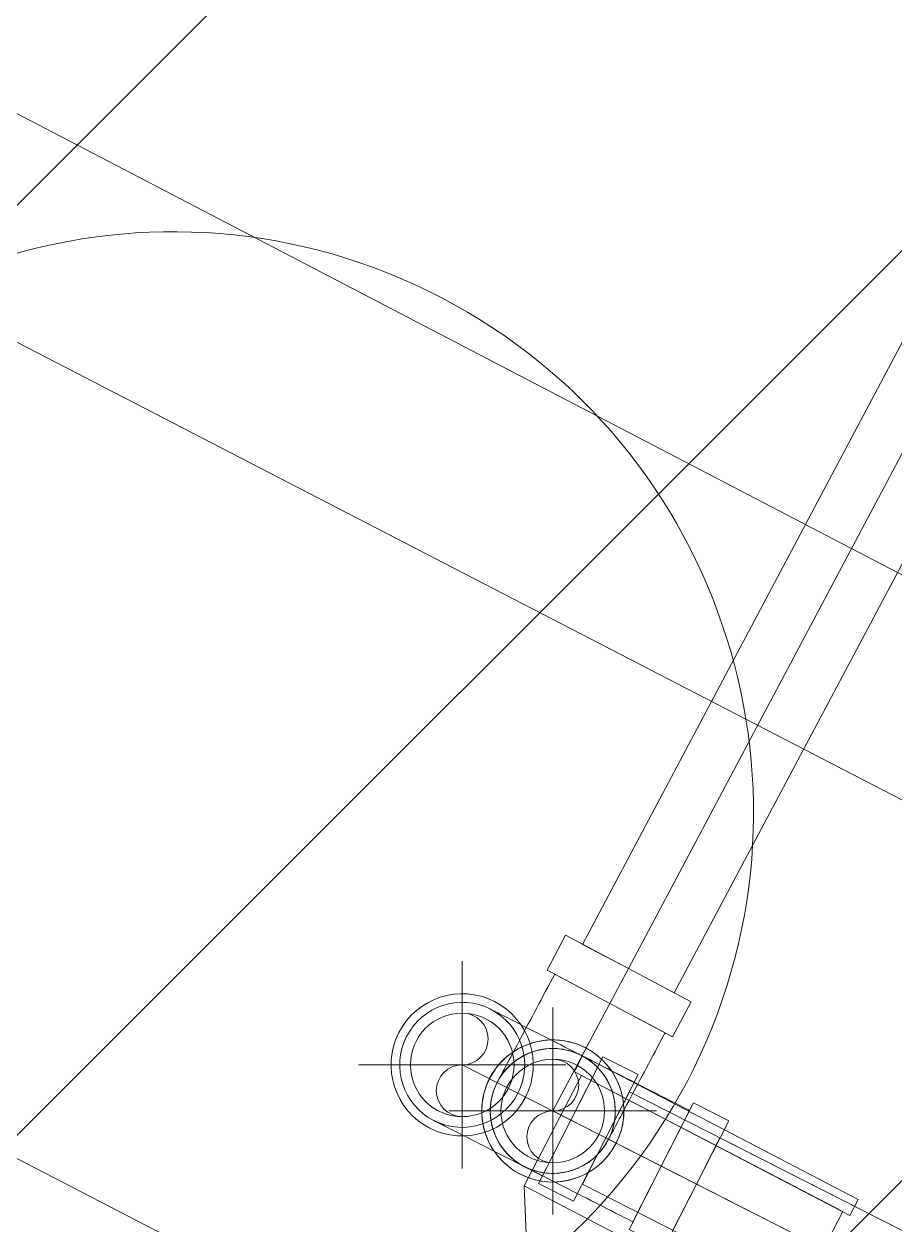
# Model space of a CAD drawing. Header units: metres. Extents: x -207 to 292, y -187 to 169.
# Drawn here: x -47.837 to -47.416, y -119.725 to -119.146 of the extents above; entities that cross this region are included whole.
import ezdxf

# ---------------------------------------------------------------- set-up
doc = ezdxf.new("R2010")
doc.units = ezdxf.units.M
for name, color, linetype, lineweight in [('A-ROOF-PATT', 7, 'Continuous', 9), ('M-EQPM', 7, 'Continuous', 9), ('P-PIPE', 7, 'Continuous', 9), ('P-PIPE-CNTR', 7, 'Continuous', 9)]:
    doc.layers.add(name, color=color, linetype=linetype, lineweight=lineweight)
doc.layers.add('PR10-ARQ-PL-001-Emplazamiento-C-1_dwg', color=7, linetype='Continuous', lineweight=9, true_color=0x767676)

# ---------------------------------------------------------------- blocks, each defined once
blk = doc.blocks.new('Bomba Centrifuga - Horizontal - Bomba Centrifuga - Horizontal-2291615-PLANTA EMPLAZAMIENTO ACTUALIZADO')
at = {"layer": 'M-EQPM'}
for p, q in [((-0.075, 0.32502), (-0.075, 0.31644)), ((0.075, 0.32502), (-0.075, 0.32502)), ((0.075, 0.32502), (-0.075, 0.32502)), ((0.075, 0.31644), (0.075, 0.32502)), ((-0.075, 0.31644), (0.075, 0.31644)), ((-0.075, 0.31644), (0.075, 0.31644)), ((-0.0711, 0.31644), (-0.0711, 0.25644)), ((0.0711, 0.31644), (-0.0711, 0.31644)), ((0.0711, 0.31644), (-0.0711, 0.31644)), ((0.0711, 0.25644), (0.0711, 0.31644)), ((-0.0711, 0.25644), (-0.0361, 0.19582)), ((-0.0711, 0.25644), (0.0711, 0.25644)), ((-0.0711, 0.25644), (0.0711, 0.25644))]:
    blk.add_line(p, q, dxfattribs=at)
blk = doc.blocks.new('M-Estanque - M-Estanque-2293222-PLANTA EMPLAZAMIENTO ACTUALIZADO')
at = {"layer": 'M-EQPM'}
for p, q in [((0, 0), (1.14174, 0)), ((1.14174, 0), (0, 0))]:
    blk.add_line(p, q, dxfattribs=at)
for start, end in [(360, 180), (0, 180), (180, 360), (180, 360)]:
    blk.add_arc((0.63186, -0.26423), 0.28017, start, end, dxfattribs=at)
blk = doc.blocks.new('Plastico - Codo - PL - Codo-2303205-PLANTA EMPLAZAMIENTO ACTUALIZADO')
at = {"layer": 'P-PIPE'}
for p, q in [((-47.55734, -119.64437), (-47.5729, -119.67495)), ((-47.54036, -119.65301), (-47.55734, -119.64437)), ((-47.55922, -119.64807), (-47.5729, -119.67495)), ((-47.55592, -119.68359), (-47.54036, -119.65301)), ((-47.5729, -119.67495), (-47.58846, -119.70553)), ((-47.5729, -119.67495), (-47.58658, -119.70183)), ((-47.57149, -119.71417), (-47.55592, -119.68359)), ((-47.58846, -119.70553), (-47.57149, -119.71417))]:
    blk.add_line(p, q, dxfattribs=at)
at = {"layer": 'P-PIPE', "flags": 128}
for points in [[(-47.55922, -119.64807), (-47.56131, -119.647), (-47.56341, -119.64594), (-47.56549, -119.64488), (-47.56756, -119.64382), (-47.56962, -119.64277), (-47.57167, -119.64173), (-47.57369, -119.6407), (-47.57569, -119.63968), (-47.57767, -119.63868), (-47.57961, -119.63769), (-47.58152, -119.63672), (-47.5834, -119.63576), (-47.58524, -119.63483), (-47.58703, -119.63391), (-47.58879, -119.63302), (-47.59049, -119.63215), (-47.59214, -119.63131), (-47.59375, -119.6305), (-47.59529, -119.62971), (-47.59678, -119.62895), (-47.59821, -119.62823), (-47.59958, -119.62753), (-47.60088, -119.62687), (-47.60211, -119.62624), (-47.60328, -119.62565), (-47.60438, -119.62509), (-47.6054, -119.62457), (-47.60635, -119.62408), (-47.60723, -119.62364), (-47.60802, -119.62323), (-47.60874, -119.62287), (-47.60938, -119.62254), (-47.60994, -119.62225), (-47.61042, -119.62201), (-47.61082, -119.62181), (-47.61113, -119.62165), (-47.61137, -119.62153), (-47.61151, -119.62146), (-47.61158, -119.62142)], [(-47.63894, -119.67519), (-47.6389, -119.67521), (-47.63877, -119.67527), (-47.63856, -119.67538), (-47.63827, -119.67553), (-47.6379, -119.67572), (-47.63744, -119.67595), (-47.6369, -119.67622), (-47.63628, -119.67654), (-47.63558, -119.67689), (-47.63481, -119.67729), (-47.63395, -119.67772), (-47.63302, -119.6782), (-47.63202, -119.67871), (-47.63094, -119.67926), (-47.6298, -119.67984), (-47.62858, -119.68046), (-47.62729, -119.68111), (-47.62595, -119.6818), (-47.62453, -119.68252), (-47.62306, -119.68327), (-47.62153, -119.68405), (-47.61994, -119.68485), (-47.6183, -119.68569), (-47.61661, -119.68655), (-47.61487, -119.68743), (-47.61309, -119.68834), (-47.61126, -119.68927), (-47.60939, -119.69022), (-47.60749, -119.69119), (-47.60555, -119.69218), (-47.60359, -119.69318), (-47.60159, -119.69419), (-47.59958, -119.69522), (-47.59754, -119.69626), (-47.59548, -119.6973), (-47.59341, -119.69836), (-47.59133, -119.69941), (-47.58924, -119.70048), (-47.58715, -119.70154), (-47.58658, -119.70183)]]:
    blk.add_lwpolyline(points, dxfattribs=at)
at = {"layer": 'P-PIPE'}
for radius, start, end in [(0.03432, 333.02931, 153.02931), (0.03432, 333.02931, 153.02931), (0.03016, 333.02931, 153.02931), (0.03432, 153.02931, 333.02931), (0.03432, 153.02931, 333.02931), (0.03016, 153.02931, 333.02931)]:
    blk.add_arc((-47.62526, -119.6483), radius, start, end, dxfattribs=at)
blk = doc.blocks.new('Plastico - Codo - PL - Codo-V50-PLANTA EMPLAZAMIENTO ACTUALIZADO')
at = {"layer": 'P-PIPE'}
for p, q in [((-47.51362, -119.66661), (-47.52918, -119.6972)), ((-47.49664, -119.67525), (-47.51362, -119.66661)), ((-47.5155, -119.67032), (-47.52918, -119.6972)), ((-47.5122, -119.70584), (-47.49664, -119.67525)), ((-47.52918, -119.6972), (-47.54474, -119.72778)), ((-47.52918, -119.6972), (-47.54286, -119.72408)), ((-47.52777, -119.73642), (-47.5122, -119.70584)), ((-47.54474, -119.72778), (-47.52777, -119.73642))]:
    blk.add_line(p, q, dxfattribs=at)
at = {"layer": 'P-PIPE', "flags": 128}
for points in [[(-47.60842, -119.65687), (-47.60785, -119.65581), (-47.60724, -119.65477), (-47.60659, -119.65375), (-47.6059, -119.65276), (-47.60517, -119.6518), (-47.6044, -119.65087), (-47.6036, -119.64998), (-47.60275, -119.64911), (-47.60188, -119.64828), (-47.60097, -119.64748), (-47.60004, -119.64673), (-47.59907, -119.646), (-47.59807, -119.64532), (-47.59705, -119.64468), (-47.596, -119.64408), (-47.59493, -119.64353), (-47.59384, -119.64301), (-47.59273, -119.64254), (-47.5916, -119.64212), (-47.59046, -119.64174), (-47.5893, -119.6414), (-47.58812, -119.64112), (-47.58694, -119.64088), (-47.58575, -119.64068), (-47.58455, -119.64054), (-47.58335, -119.64044), (-47.58215, -119.6404), (-47.58094, -119.6404), (-47.57973, -119.64044), (-47.57853, -119.64054), (-47.57733, -119.64068), (-47.57614, -119.64088), (-47.57496, -119.64112), (-47.57379, -119.6414), (-47.57263, -119.64174), (-47.57148, -119.64212), (-47.57035, -119.64254), (-47.56924, -119.64301), (-47.56815, -119.64352), (-47.56786, -119.64367)], [(-47.56786, -119.64367), (-47.5668, -119.64424), (-47.56576, -119.64485), (-47.56474, -119.6455), (-47.56375, -119.64619), (-47.56279, -119.64692), (-47.56186, -119.64769), (-47.56096, -119.6485), (-47.5601, -119.64934), (-47.55927, -119.65021), (-47.55847, -119.65112), (-47.55771, -119.65206), (-47.55699, -119.65302), (-47.55631, -119.65402), (-47.55567, -119.65504), (-47.55507, -119.65609), (-47.55451, -119.65716), (-47.554, -119.65825), (-47.55353, -119.65936), (-47.55311, -119.66049), (-47.55273, -119.66164), (-47.55239, -119.6628), (-47.55211, -119.66397), (-47.55187, -119.66515), (-47.55167, -119.66634), (-47.55153, -119.66754), (-47.55143, -119.66874), (-47.55138, -119.66995), (-47.55138, -119.67115), (-47.55143, -119.67236), (-47.55153, -119.67356), (-47.55167, -119.67476), (-47.55186, -119.67595), (-47.5521, -119.67713), (-47.55239, -119.6783), (-47.55272, -119.67946), (-47.5531, -119.68061), (-47.55353, -119.68174), (-47.554, -119.68285), (-47.55451, -119.68394), (-47.55466, -119.68423)], [(-47.56786, -119.64367), (-47.56782, -119.64369), (-47.56769, -119.64376), (-47.56748, -119.64386), (-47.56719, -119.64401), (-47.56682, -119.6442), (-47.56636, -119.64443), (-47.56582, -119.64471), (-47.5652, -119.64502), (-47.5645, -119.64538), (-47.56373, -119.64577), (-47.56287, -119.64621), (-47.56194, -119.64668), (-47.56094, -119.64719), (-47.55986, -119.64774), (-47.55872, -119.64832), (-47.5575, -119.64894), (-47.55621, -119.6496), (-47.55487, -119.65028), (-47.55345, -119.651), (-47.55198, -119.65175), (-47.55045, -119.65253), (-47.54886, -119.65334), (-47.54722, -119.65417), (-47.54553, -119.65503), (-47.54379, -119.65592), (-47.54201, -119.65683), (-47.54018, -119.65776), (-47.53831, -119.65871), (-47.53641, -119.65967), (-47.53447, -119.66066), (-47.53251, -119.66166), (-47.53051, -119.66268), (-47.52849, -119.6637), (-47.52646, -119.66474), (-47.5244, -119.66579), (-47.52233, -119.66684), (-47.52025, -119.6679), (-47.51816, -119.66896), (-47.51607, -119.67003), (-47.5155, -119.67032)], [(-47.59522, -119.69743), (-47.59628, -119.69687), (-47.59732, -119.69625), (-47.59834, -119.6956), (-47.59933, -119.69491), (-47.60029, -119.69418), (-47.60122, -119.69341), (-47.60212, -119.69261), (-47.60298, -119.69177), (-47.60381, -119.69089), (-47.60461, -119.68998), (-47.60537, -119.68905), (-47.60609, -119.68808), (-47.60677, -119.68708), (-47.60741, -119.68606), (-47.60801, -119.68501), (-47.60857, -119.68394), (-47.60908, -119.68285), (-47.60955, -119.68174), (-47.60998, -119.68061), (-47.61036, -119.67947), (-47.61069, -119.67831), (-47.61098, -119.67714), (-47.61122, -119.67595), (-47.61141, -119.67476), (-47.61155, -119.67357), (-47.61165, -119.67236), (-47.6117, -119.67116), (-47.6117, -119.66995), (-47.61165, -119.66875), (-47.61155, -119.66754), (-47.61141, -119.66634), (-47.61122, -119.66515), (-47.61098, -119.66397), (-47.61069, -119.6628), (-47.61036, -119.66164), (-47.60998, -119.6605), (-47.60955, -119.65937), (-47.60908, -119.65825), (-47.60857, -119.65716), (-47.60842, -119.65687)], [(-47.55466, -119.68423), (-47.55523, -119.6853), (-47.55584, -119.68634), (-47.55649, -119.68735), (-47.55718, -119.68834), (-47.55791, -119.6893), (-47.55868, -119.69023), (-47.55949, -119.69113), (-47.56033, -119.69199), (-47.5612, -119.69282), (-47.56211, -119.69362), (-47.56305, -119.69438), (-47.56401, -119.6951), (-47.56501, -119.69578), (-47.56603, -119.69642), (-47.56708, -119.69702), (-47.56815, -119.69758), (-47.56924, -119.69809), (-47.57035, -119.69856), (-47.57148, -119.69899), (-47.57262, -119.69937), (-47.57378, -119.6997), (-47.57496, -119.69999), (-47.57614, -119.70023), (-47.57733, -119.70042), (-47.57853, -119.70056), (-47.57973, -119.70066), (-47.58094, -119.70071), (-47.58214, -119.70071), (-47.58335, -119.70066), (-47.58455, -119.70056), (-47.58575, -119.70042), (-47.58694, -119.70023), (-47.58812, -119.69999), (-47.58929, -119.6997), (-47.59045, -119.69937), (-47.5916, -119.69899), (-47.59273, -119.69856), (-47.59384, -119.69809), (-47.59493, -119.69758), (-47.59522, -119.69743)], [(-47.54286, -119.72408), (-47.54495, -119.72301), (-47.54704, -119.72195), (-47.54913, -119.72089), (-47.5512, -119.71983), (-47.55326, -119.71879), (-47.55531, -119.71775), (-47.55733, -119.71672), (-47.55933, -119.7157), (-47.5613, -119.71469), (-47.56325, -119.7137), (-47.56516, -119.71273), (-47.56704, -119.71177), (-47.56888, -119.71084), (-47.57067, -119.70993), (-47.57242, -119.70903), (-47.57413, -119.70817), (-47.57578, -119.70732), (-47.57739, -119.70651), (-47.57893, -119.70572), (-47.58042, -119.70497), (-47.58185, -119.70424), (-47.58322, -119.70354), (-47.58452, -119.70288), (-47.58575, -119.70225), (-47.58692, -119.70166), (-47.58802, -119.7011), (-47.58904, -119.70058), (-47.58999, -119.7001), (-47.59086, -119.69965), (-47.59166, -119.69924), (-47.59238, -119.69888), (-47.59302, -119.69855), (-47.59358, -119.69827), (-47.59406, -119.69802), (-47.59446, -119.69782), (-47.59477, -119.69766), (-47.595, -119.69754), (-47.59515, -119.69747), (-47.59522, -119.69744)]]:
    blk.add_lwpolyline(points, dxfattribs=at)
at = {"layer": 'P-PIPE'}
for radius, start, end in [(0.03432, 333.02931, 153.02931), (0.03432, 333.02931, 153.02931), (0.03016, 333.02931, 153.02931), (0.03432, 153.02931, 333.02931), (0.03432, 153.02931, 333.02931), (0.03016, 153.02931, 333.02931)]:
    blk.add_arc((-47.58154, -119.67055), radius, start, end, dxfattribs=at)
blk = doc.blocks.new('YADRAN_LASQUEMAS_ARQ_MO_003_ESTANQUE CABECERA_rvt-1-PLANTA EMPLAZAMIENTO ACTUALIZADO')
at = {"layer": 'A-ROOF-PATT', "true_color": 0x008040}
h = blk.add_hatch(dxfattribs=at)
h.set_pattern_fill('FP_31', color=116, style=0, pattern_type=2)
h.set_pattern_definition([(152.653, (-52.507, -103.883), (-0.1607824, -0.310884), [])])
h.paths.add_polyline_path([(-48.31353, -124.1428), (-40.92713, -109.86064), (-43.26069, -108.65377), (-50.6471, -122.93594)])
at = {"layer": 'P-PIPE'}
for p, q in [((-47.40401, -119.28284), (-47.56714, -119.59011)), ((-47.52298, -119.61356), (-47.35984, -119.30629)), ((-47.56714, -119.59011), (-47.54506, -119.60184)), ((-47.56714, -119.59011), (-47.54506, -119.60184)), ((-47.54506, -119.60184), (-47.52298, -119.61356)), ((-47.54506, -119.60184), (-47.52298, -119.61356)), ((-47.54458, -119.66131), (-47.55592, -119.68359)), ((-47.54458, -119.66131), (-47.55592, -119.68359)), ((-44.09004, -121.41926), (-47.54458, -119.66131)), ((-47.55592, -119.68359), (-47.56726, -119.70587)), ((-47.55592, -119.68359), (-47.56726, -119.70587)), ((-47.50086, -119.68356), (-47.5122, -119.70584)), ((-47.50086, -119.68356), (-47.5122, -119.70584)), ((-44.09551, -121.41648), (-47.50086, -119.68356)), ((-47.56726, -119.70587), (-44.11272, -121.46382)), ((-47.5122, -119.70584), (-47.52354, -119.72812)), ((-47.5122, -119.70584), (-47.52354, -119.72812))]:
    blk.add_line(p, q, dxfattribs=at)
at = {"layer": 'P-PIPE', "color": 96, "true_color": 0x007f00}
for centre, radius, start, end in [((-47.62526, -119.6483), 0.025, 0, 180), ((-47.62526, -119.6358), 0.0125, 270, 90), ((-47.58154, -119.67055), 0.025, 0, 180), ((-47.58154, -119.65805), 0.0125, 270, 90), ((-47.62526, -119.6483), 0.025, 180, 0), ((-47.62526, -119.6608), 0.0125, 90, 270), ((-47.58154, -119.67055), 0.025, 180, 0), ((-47.58154, -119.68305), 0.0125, 90, 270)]:
    blk.add_arc(centre, radius, start, end, dxfattribs=at)
at = {"layer": 'P-PIPE-CNTR'}
for p, q in [((-47.54506, -119.60184), (-47.38192, -119.29457)), ((-47.54506, -119.60184), (-47.38192, -119.29457)), ((-47.62526, -119.6983), (-47.62526, -119.5983)), ((-47.55399, -119.61866), (-47.54506, -119.60184)), ((-47.55399, -119.61866), (-47.58154, -119.67055)), ((-47.58154, -119.72055), (-47.58154, -119.62055)), ((-47.67526, -119.6483), (-47.57526, -119.6483)), ((-47.5729, -119.67495), (-47.62526, -119.6483)), ((-47.63154, -119.67055), (-47.53154, -119.67055)), ((-47.58154, -119.67055), (-47.52918, -119.6972)), ((-47.5729, -119.67495), (-47.55592, -119.68359)), ((-47.55592, -119.68359), (-44.10138, -121.44154)), ((-47.55592, -119.68359), (-44.10138, -121.44154)), ((-47.52918, -119.6972), (-47.5122, -119.70584)), ((-47.5122, -119.70584), (-44.10685, -121.43876)), ((-47.5122, -119.70584), (-44.10685, -121.43876))]:
    blk.add_line(p, q, dxfattribs=at)
at = {"layer": 'M-EQPM', "lineweight": 9}
for name, p, rotation in [('M-Estanque - M-Estanque-2293222-PLANTA EMPLAZAMIENTO ACTUALIZADO', (-48.20304, -118.99991), 332.4683519935973), ('Bomba Centrifuga - Horizontal - Bomba Centrifuga - Horizontal-2291615-PLANTA EMPLAZAMIENTO ACTUALIZADO', (-47.65089, -119.96689), 332.4683519935969)]:
    blk.add_blockref(name, p, dxfattribs=dict(at, rotation=rotation))
at = {"layer": 'P-PIPE', "lineweight": 9, "rotation": 89.00616829844132}
blk.add_blockref('Plastico - Codo - PL - Codo-2303205-PLANTA EMPLAZAMIENTO ACTUALIZADO', (-166.3858, -69.97718), dxfattribs=at)
at = {"layer": 'P-PIPE', "lineweight": 9}
for name in ['Plastico - Codo - PL - Codo-2303205-PLANTA EMPLAZAMIENTO ACTUALIZADO', 'Plastico - Codo - PL - Codo-V50-PLANTA EMPLAZAMIENTO ACTUALIZADO']:
    blk.add_blockref(name, (0, 0), dxfattribs=at)
blk = doc.blocks.new('PR10-ARQ-PL-001-Emplazamiento-C-1_dwg-674643-PLANTA EMPLAZAMIENTO ACTUALIZADO')
at = {"lineweight": 9, "true_color": 0x0000ff}
h = blk.add_hatch(dxfattribs=at)
h.set_pattern_fill('FP_4', color=5, style=0, pattern_type=2)
h.set_pattern_definition([(45, (0, 0), (-0.2245064, 0.2245064), [])])
h.paths.add_polyline_path([(-45.56583, -124.68488), (-38.4088, -111.05418), (-43.30232, -108.56055), (-50.45444, -122.19376), (-45.61066, -124.66204)])

msp = doc.modelspace()

# ---------------------------------------------------------------- block references
at = {"lineweight": 5}
msp.add_blockref('YADRAN_LASQUEMAS_ARQ_MO_003_ESTANQUE CABECERA_rvt-1-PLANTA EMPLAZAMIENTO ACTUALIZADO', (0, 0), dxfattribs=at)
at = {"layer": 'PR10-ARQ-PL-001-Emplazamiento-C-1_dwg', "color": 7}
msp.add_blockref('PR10-ARQ-PL-001-Emplazamiento-C-1_dwg-674643-PLANTA EMPLAZAMIENTO ACTUALIZADO', (0, 0), dxfattribs=at)

doc.saveas('drawing.dxf')
